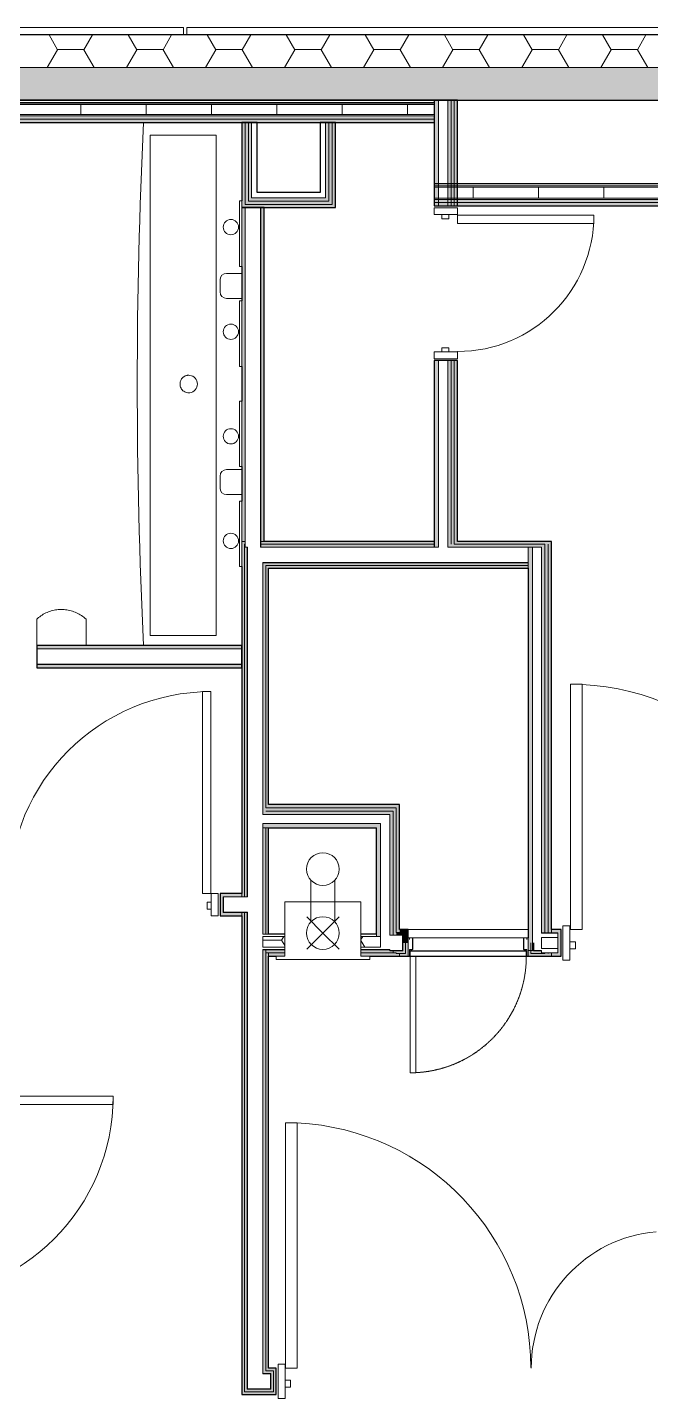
# Model space of a CAD drawing. Header units: millimetres. Extents: x 155920 to 295199, y -4084 to 97293.
# Drawn here: x 208827 to 211687, y 28389 to 34681 of the extents above; entities that cross this region are included whole.
import ezdxf

# ---------------------------------------------------------------- set-up
doc = ezdxf.new("R2010")
doc.units = ezdxf.units.MM
doc.header["$MEASUREMENT"] = 0
doc.linetypes.add('Elevation Swings', pattern=[3, 2, -1])
for name, color, linetype, lineweight in [('A-DETL-GENF', 7, 'CONTINUOUS', 9), ('A-DOOR', 4, 'CONTINUOUS', 9), ('A-DOOR-FRAM', 4, 'CONTINUOUS', 18), ('A-GLAZ-CURT', 7, 'CONTINUOUS', 9), ('A-WALL', 7, 'CONTINUOUS', 9), ('A-WALL-PATT', 7, 'CONTINUOUS', 25), ('E-ELEC-FIXT', 91, 'CONTINUOUS', 9), ('I-FURN', 8, 'CONTINUOUS', 9), ('I-WALL', 7, 'CONTINUOUS', 9), ('P-SANR-FIXT', 7, 'CONTINUOUS', 9)]:
    doc.layers.add(name, color=color, linetype=linetype, lineweight=lineweight)

msp = doc.modelspace()

# ---------------------------------------------------------------- hatches: boundary and pattern name
at = {"layer": 'A-WALL-PATT', "lineweight": 9}
h = msp.add_hatch(color=256, dxfattribs=at)
h.paths.add_polyline_path([(230738.8, 34347.3), (230990.8, 34347.3), (230990.8, 34497.3), (229692.8, 34497.3), (229692.8, 34347.3), (230298.1, 34347.3)], flags=0)
h.paths.add_polyline_path([(220908.8, 34347.3), (220908.8, 34497.3), (202317.8, 34497.3), (202317.8, 34347.3), (220879.3, 34347.3)], flags=0)
h.paths.add_polyline_path([(199908.8, 34347.3), (199908.8, 34497.3), (197442.8, 34497.3), (197442.8, 34347.3), (199799.2, 34347.3)], flags=0)
h.paths.add_polyline_path([(194658.8, 34347.3), (194658.8, 34497.3), (192497.8, 34497.3), (192512, 34491.5), (192517.8, 34477.3), (192517.8, 34367.3), (192512, 34353.2), (192497.8, 34347.3), (194417.1, 34347.3)], flags=0)
h.paths.add_polyline_path([(192423.7, 34347.3), (192435, 34348.5), (192423.7, 34353.2), (192417.8, 34367.3), (192417.8, 34347.3)], flags=0)
h.paths.add_polyline_path([(190803, 34347.3), (190808.8, 34347.3), (190808.8, 34367.3), (190803, 34353.2), (190788.8, 34347.3), (190798.8, 34347.3)], flags=0)
h.paths.add_polyline_path([(190718.8, 34347.3), (190728.8, 34347.3), (190714.7, 34353.2), (190708.8, 34367.3), (190708.8, 34477.3), (190714.7, 34491.5), (190728.8, 34497.3), (187318, 34497.3), (187318, 34347.3), (190714.7, 34347.3)], flags=0)
h.paths.add_polyline_path([(183652.8, 34347.3), (185283.8, 34347.3), (185283.8, 34497.3), (159942.8, 34497.3), (159942.8, 34347.3), (183432.8, 34347.3)], flags=0)
h.paths.add_polyline_path([(157908.7, 34347.3), (157908.7, 34497.3), (156603.8, 34497.3), (156603.8, 34347.3), (157340, 34347.3)], flags=0)
h.paths.add_polyline_path([(192442.8, 34357.3), (192497.8, 34357.3), (192504.9, 34360.3), (192507.8, 34367.3), (192507.8, 34477.3), (192504.9, 34484.4), (192497.8, 34487.3), (192442.8, 34487.3), (192442.8, 34437.3), (192427.8, 34437.3), (192427.8, 34367.3), (192430.8, 34360.3), (192437.8, 34357.3)], flags=0)
h.paths.add_polyline_path([(190728.8, 34357.3), (190788.8, 34357.3), (190795.9, 34360.3), (190798.8, 34367.3), (190798.8, 34437.3), (190783.8, 34437.3), (190783.8, 34487.3), (190728.8, 34487.3), (190721.8, 34484.4), (190718.8, 34477.3), (190718.8, 34367.3), (190721.8, 34360.3)], flags=0)
at = {"layer": 'A-WALL-PATT', "lineweight": 5}
h = msp.add_hatch(color=256, dxfattribs=at)
h.paths.add_polyline_path([(210694.8, 32295.9), (210713.8, 32295.9), (210713.8, 33152.2), (210694.8, 33152.2), (210694.8, 32321.9)], flags=0)
h.paths.add_polyline_path([(210713.8, 33862.2), (210713.8, 34347.3), (210694.8, 34347.3), (210694.8, 33862.2)], flags=0)
h = msp.add_hatch(color=256, dxfattribs=at)
h.paths.add_polyline_path([(210755.8, 32309.4), (210770.8, 32309.4), (210770.8, 33152.2), (210755.8, 33152.2), (210755.8, 32321.9)], flags=0)
h.paths.add_polyline_path([(210755.8, 33862.2), (210770.8, 33862.2), (210770.8, 34347.3), (210755.8, 34347.3), (210755.8, 33886.7)], flags=0)
h = msp.add_hatch(color=256, dxfattribs=at)
h.paths.add_polyline_path([(210770.8, 32309.4), (210785.8, 32309.4), (210785.8, 33152.2), (210770.8, 33152.2), (210770.8, 32321.9)], flags=0)
h.paths.add_polyline_path([(210770.8, 33862.2), (210785.8, 33862.2), (210785.8, 34347.3), (210770.8, 34347.3), (210770.8, 33886.7)], flags=0)
h = msp.add_hatch(color=256, dxfattribs=at)
h.paths.add_polyline_path([(210785.8, 32321.9), (210800.8, 32321.9), (210800.8, 33152.2), (210785.8, 33152.2), (210785.8, 32344.4)], flags=0)
h.paths.add_polyline_path([(210800.8, 33862.2), (210800.8, 34347.3), (210785.8, 34347.3), (210785.8, 33862.2)], flags=0)
h = msp.add_hatch(color=256, dxfattribs=at)
h.paths.add_polyline_path([(210693.8, 34260.3), (210693.8, 34275.3), (206154.8, 34275.3), (206154.8, 34260.3), (210563.5, 34260.3)], flags=0)
h.paths.add_polyline_path([(206129.8, 34260.3), (206129.8, 34275.3), (206052.8, 34275.3), (206052.8, 34260.3), (206078.4, 34260.3)], flags=0)
h = msp.add_hatch(color=256, dxfattribs=at)
h.paths.add_polyline_path([(210693.8, 34245.3), (210693.8, 34260.3), (206154.8, 34260.3), (206154.8, 34245.3), (210563.5, 34245.3)], flags=0)
h.paths.add_polyline_path([(206052.8, 34245.3), (206129.8, 34245.3), (206129.8, 34260.3), (206052.8, 34260.3)], flags=0)
for points in [[(209810.7, 33869.3), (209825.7, 33869.3), (209825.7, 34245.3), (209810.7, 34245.3), (209810.7, 33885)], [(209840.7, 33884.3), (209840.7, 34245.3), (209825.7, 34245.3), (209825.7, 33884.3)], [(209855.7, 33899.3), (209855.7, 34245.3), (209840.7, 34245.3), (209840.7, 33899.3)], [(210210.1, 33884.3), (210210.1, 34245.3), (210195.1, 34245.3), (210195.1, 33884.3)], [(210225.1, 33869.3), (210225.1, 34245.3), (210210.1, 34245.3), (210210.1, 33869.3)], [(210240.1, 33854.3), (210240.1, 34245.3), (210225.1, 34245.3), (210225.1, 33854.3)], [(209965.5, 33854.3), (210225.1, 33854.3), (210225.1, 33869.3), (209810.7, 33869.3), (209810.7, 33854.3)], [(209825.7, 32321.9), (209825.7, 33854.3), (209810.7, 33854.3), (209810.7, 32321.9), (209816, 32321.9)], [(209825.7, 33869.3), (210210.1, 33869.3), (210210.1, 33884.3), (209825.7, 33884.3)], [(209840.7, 33884.3), (210195.1, 33884.3), (210195.1, 33899.3), (209840.7, 33899.3), (209840.7, 33886.7)], [(218467.2, 33877.2), (218467.2, 33892.2), (210693.8, 33892.2), (210693.8, 33877.2), (218337.8, 33877.2)], [(218467.2, 33862.2), (218467.2, 33877.2), (210693.8, 33877.2), (210693.8, 33862.2), (218337.8, 33862.2)], [(211124.6, 30445.1), (211144.6, 30445.1), (211144.6, 32295.9), (211125.6, 32295.9), (211124.6, 30480.1)], [(211201.6, 30526.1), (211201.6, 32296.9), (211186.6, 32295.9), (211186.6, 30526.1)], [(211124.6, 32212.4), (211124.6, 32224.9), (209907.7, 32224.9), (209907.7, 32212.4), (210862.5, 32212.4)], [(209920.2, 32199.9), (211124.6, 32199.9), (211124.6, 32212.4), (209920.2, 32212.4)], [(209068.5, 31743.3), (209810.7, 31743.3), (209810.7, 31758.3), (208869.5, 31758.3), (208869.5, 31743.3), (208919, 31743.3)], [(210504.7, 31085), (210504.7, 31100), (209920.2, 31100), (209920.2, 31085), (210489.7, 31085)], [(210447.7, 31070), (210489.7, 31070), (210489.7, 31085), (209920.2, 31085), (209920.2, 31070), (210427.7, 31070)], [(210504.7, 30516.1), (210504.7, 31085), (210489.7, 31085), (210489.7, 30516.1)], [(210428.7, 31009), (210427.7, 31028), (209906.7, 31028), (209906.7, 31009), (210427.7, 31009)], [(210447.7, 30510.1), (210447.7, 31028), (210428.7, 31028), (210428.7, 30510.1)], [(210562.1, 30480.1), (210562.1, 30528.6), (210519.7, 30528.6), (210519.7, 30516.1), (210549.6, 30516.1), (210549.6, 30480.1)]]:
    msp.add_hatch(color=256, dxfattribs=at).paths.add_polyline_path(points, flags=0)
at = {"layer": 'A-WALL-PATT', "lineweight": 9}
for points in [[(209897.7, 32321.9), (209912.7, 32321.9), (209912.7, 33854.3), (209897.7, 33854.3), (209897.7, 32344.4)], [(209068.5, 31830.3), (209810.7, 31830.3), (209810.7, 31845.3), (208869.5, 31845.3), (208869.5, 31830.3), (208919, 31830.3)], [(210519.7, 31100), (210519.7, 31115), (209932.7, 31115), (209932.7, 31100), (210504.7, 31100)], [(210534.7, 30528.6), (210534.7, 31115), (210519.7, 31115), (210519.7, 30528.6)], [(210563.5, 30480.1), (210574.6, 30480.1), (210574.6, 30541.1), (210534.7, 30541.1), (210534.7, 30528.6), (210562.1, 30528.6), (210562.1, 30480.1)]]:
    msp.add_hatch(color=256, dxfattribs=at).paths.add_polyline_path(points, flags=0)
h = msp.add_hatch(color=256, dxfattribs=at)
h.paths.add_polyline_path([(211231.6, 32309.4), (211231.6, 32321.9), (210785.8, 32321.9), (210785.8, 32309.4), (211216.6, 32309.4)], flags=0)
h.paths.add_polyline_path([(209897.7, 32309.4), (210693.8, 32309.4), (210693.8, 32321.9), (209897.7, 32321.9)], flags=0)
h.paths.add_polyline_path([(209816, 32309.4), (209825.7, 32309.4), (209825.7, 32321.9), (209810.7, 32321.9), (209810.7, 32309.4)], flags=0)
h = msp.add_hatch(color=256, dxfattribs=at)
h.paths.add_polyline_path([(209823.2, 28407.3), (209823.2, 30620.3), (209810.7, 30620.3), (209810.7, 28407.3), (209816, 28407.3)], flags=0)
h.paths.add_polyline_path([(209810.7, 30692.3), (209823.2, 30692.3), (209823.2, 32309.4), (209810.7, 32309.4), (209810.7, 30707.3)], flags=0)
at = {"layer": 'A-WALL-PATT', "lineweight": 5}
h = msp.add_hatch(color=256, dxfattribs=at)
h.paths.add_polyline_path([(211186.6, 32296.9), (211201.6, 32296.9), (211201.6, 32309.4), (210755.8, 32309.4), (210755.8, 32296.9), (211161.5, 32296.9)], flags=0)
h.paths.add_polyline_path([(210693.8, 32296.9), (210693.8, 32309.4), (209897.7, 32309.4), (209897.7, 32296.9), (210563.5, 32296.9)], flags=0)
h.paths.add_polyline_path([(209823.2, 32296.9), (209825.7, 32296.9), (209825.7, 32309.4), (209823.2, 32309.4)], flags=0)
h = msp.add_hatch(color=256, dxfattribs=at)
h.paths.add_polyline_path([(209823.2, 28419.8), (209835.7, 28419.8), (209835.7, 30620.3), (209823.2, 30620.3), (209823.2, 28598.8)], flags=0)
h.paths.add_polyline_path([(209823.2, 30692.3), (209835.7, 30692.3), (209835.7, 32295.9), (209823.2, 32295.9), (209823.2, 30802.1)], flags=0)
h = msp.add_hatch(color=256, dxfattribs=at)
h.paths.add_polyline_path([(211216.6, 30431.6), (211216.6, 30434.1), (211201.6, 30434.1), (211201.6, 30431.6)], flags=0)
h.paths.add_polyline_path([(211216.6, 30526.1), (211216.6, 32309.4), (211201.6, 32309.4), (211201.6, 30526.1)], flags=0)
at = {"layer": 'A-WALL-PATT', "lineweight": 9}
h = msp.add_hatch(color=256, dxfattribs=at)
h.paths.add_polyline_path([(211231.6, 30431.6), (211231.6, 30434.1), (211216.6, 30434.1), (211216.6, 30431.6)], flags=0)
h.paths.add_polyline_path([(211216.6, 30526.1), (211231.6, 30526.1), (211231.6, 32309.4), (211216.6, 32309.4), (211216.6, 30541.1)], flags=0)
at = {"layer": 'A-WALL-PATT', "lineweight": 5}
h = msp.add_hatch(color=256, dxfattribs=at)
h.paths.add_polyline_path([(209907.7, 28504.3), (209920.2, 28504.3), (209920.2, 30449.1), (209907.7, 30449.1), (209907.7, 28598.8)], flags=0)
h.paths.add_polyline_path([(209920.2, 30520.1), (209920.2, 31008), (209907.7, 31008), (209907.7, 30520.1)], flags=0)
h.paths.add_polyline_path([(209920.2, 31070), (209920.2, 32212.4), (209907.7, 32212.4), (209907.7, 31070)], flags=0)
h = msp.add_hatch(color=256, dxfattribs=at)
h.paths.add_polyline_path([(209920.2, 28516.8), (209932.7, 28516.8), (209932.7, 30434.1), (209920.2, 30434.1), (209920.2, 28598.8)], flags=0)
h.paths.add_polyline_path([(209932.7, 30520.1), (209932.7, 31008), (209920.2, 31008), (209920.2, 30520.1)], flags=0)
h.paths.add_polyline_path([(209932.7, 31100), (209932.7, 32199.9), (209920.2, 32199.9), (209920.2, 31100)], flags=0)
h = msp.add_hatch(color=256, dxfattribs=at)
h.paths.add_polyline_path([(210504.7, 30434.1), (210519.7, 30434.1), (210519.7, 30444.1), (210504.7, 30444.1)], flags=0)
h.paths.add_polyline_path([(210504.7, 30516.1), (210519.7, 30516.1), (210519.7, 31100), (210504.7, 31100), (210504.7, 30520.1)], flags=0)
h = msp.add_hatch(color=256, dxfattribs=at)
h.paths.add_polyline_path([(208685.7, 30656.3), (208700.7, 30656.3), (208700.7, 30707.3), (208192.5, 30707.3), (208192.5, 30692.3), (208685.7, 30692.3)], flags=0)
h.paths.add_polyline_path([(209725.7, 30656.3), (209725.7, 30692.3), (209810.7, 30692.3), (209810.7, 30707.3), (209710.7, 30707.3), (209710.7, 30656.3)], flags=0)
at = {"layer": 'A-WALL-PATT', "lineweight": 9}
h = msp.add_hatch(color=256, dxfattribs=at)
h.paths.add_polyline_path([(208321, 30605.3), (208700.7, 30605.3), (208700.7, 30656.3), (208685.7, 30656.3), (208685.7, 30620.3), (208279.5, 30620.3), (208279.5, 30605.3), (208294.5, 30605.3)], flags=0)
h.paths.add_polyline_path([(209710.7, 30605.3), (209810.7, 30605.3), (209810.7, 30620.3), (209725.7, 30620.3), (209725.7, 30656.3), (209710.7, 30656.3)], flags=0)
h = msp.add_hatch(color=256, dxfattribs=at)
h.paths.add_polyline_path([(213131.6, 30480.1), (213131.6, 30526.1), (213984.7, 30526.1), (213984.7, 30541.1), (213116.6, 30541.1), (213116.6, 30480.1)], flags=0)
h.paths.add_polyline_path([(211276.6, 30480.1), (211276.6, 30541.1), (211231.6, 30541.1), (211231.6, 30526.1), (211261.6, 30526.1), (211261.6, 30480.1)], flags=0)
at = {"layer": 'A-WALL-PATT', "lineweight": 5}
h = msp.add_hatch(color=256, dxfattribs=at)
h.paths.add_polyline_path([(210562.1, 30431.6), (210562.1, 30480.1), (210549.6, 30480.1), (210549.6, 30444.1), (210519.7, 30444.1), (210519.7, 30431.6), (210534.7, 30431.6)], flags=0)
h.paths.add_polyline_path([(211161.5, 30431.6), (211201.6, 30431.6), (211201.6, 30434.1), (211186.6, 30435.1), (211186.6, 30444.1), (211149.6, 30444.1), (211149.6, 30480.1), (211137.1, 30480.1), (211137.1, 30431.6)], flags=0)
h = msp.add_hatch(color=256, dxfattribs=at)
h.paths.add_polyline_path([(211216.6, 30419.1), (211231.6, 30419.1), (211231.6, 30431.6), (211137.1, 30431.6), (211137.1, 30480.1), (211124.6, 30480.1), (211124.6, 30419.1), (211201.6, 30419.1)], flags=0)
h.paths.add_polyline_path([(210574.6, 30419.1), (210574.6, 30480.1), (210562.1, 30480.1), (210562.1, 30431.6), (210534.7, 30431.6), (210534.7, 30419.1), (210563.5, 30419.1)], flags=0)
h = msp.add_hatch(color=256, dxfattribs=at)
h.paths.add_polyline_path([(213984.7, 30419.1), (213984.7, 30434.1), (213131.6, 30435.1), (213131.6, 30480.1), (213116.6, 30480.1), (213116.6, 30419.1), (213553.6, 30419.1)], flags=0)
h.paths.add_polyline_path([(211231.6, 30419.1), (211276.6, 30419.1), (211276.6, 30480.1), (211261.6, 30480.1), (211261.6, 30434.1), (211231.6, 30434.1), (211231.6, 30431.6)], flags=0)
h = msp.add_hatch(color=256, dxfattribs=at)
h.paths.add_polyline_path([(209932.7, 30434.1), (210007.7, 30434.1), (210007.7, 30449.1), (209920.2, 30449.1), (209920.2, 30434.1)], flags=0)
h.paths.add_polyline_path([(210414, 30434.1), (210504.7, 30434.1), (210504.7, 30444.1), (210489.7, 30445.1), (210489.7, 30449.1), (210357.7, 30449.1), (210357.7, 30434.1)], flags=0)
at = {"layer": 'A-WALL-PATT', "lineweight": 9}
h = msp.add_hatch(color=256, dxfattribs=at)
h.paths.add_polyline_path([(209932.7, 30419.1), (210007.7, 30419.1), (210007.7, 30434.1), (209932.7, 30434.1)], flags=0)
h.paths.add_polyline_path([(210357.7, 30419.1), (210534.7, 30419.1), (210534.7, 30431.6), (210519.7, 30431.6), (210519.7, 30434.1), (210357.7, 30434.1), (210357.7, 30430.6)], flags=0)
at = {"layer": 'A-WALL-PATT', "lineweight": 5}
h = msp.add_hatch(color=256, dxfattribs=at)
h.paths.add_polyline_path([(211821.5, 28468.3), (211834, 28468.3), (211834, 28504.3), (211897.4, 28504.3), (211897.4, 28516.8), (211821.5, 28516.8)], flags=0)
h.paths.add_polyline_path([(209956.5, 28468.3), (209956.5, 28516.8), (209920.2, 28516.8), (209920.2, 28504.3), (209944, 28504.3), (209944, 28468.3)], flags=0)
h.paths.add_polyline_path([(214022.2, 28504.3), (214022.2, 28516.8), (212304.1, 28516.8), (212304.1, 28504.3), (212955.6, 28504.3)], flags=0)
h.paths.add_polyline_path([(212058.6, 28504.3), (212234.1, 28504.3), (212234.1, 28516.8), (211967.4, 28516.8), (211967.4, 28504.3)], flags=0)
at = {"layer": 'A-WALL-PATT', "lineweight": 9}
h = msp.add_hatch(color=256, dxfattribs=at)
h.paths.add_polyline_path([(211809, 28468.3), (211821.5, 28468.3), (211821.5, 28516.8), (211897.4, 28516.8), (211897.4, 28529.3), (211809, 28529.3)], flags=0)
h.paths.add_polyline_path([(209965.5, 28468.3), (209969, 28468.3), (209969, 28529.3), (209932.7, 28529.3), (209932.7, 28516.8), (209956.5, 28516.8), (209956.5, 28468.3)], flags=0)
h.paths.add_polyline_path([(214022.2, 28516.8), (214022.2, 28529.3), (212304.1, 28529.3), (212304.1, 28516.8), (212955.6, 28516.8)], flags=0)
h.paths.add_polyline_path([(212058.6, 28516.8), (212234.1, 28516.8), (212234.1, 28529.3), (211967.4, 28529.3), (211967.4, 28516.8)], flags=0)
at = {"layer": 'A-WALL-PATT', "lineweight": 5}
h = msp.add_hatch(color=256, dxfattribs=at)
h.paths.add_polyline_path([(214022.2, 28407.3), (214022.2, 28419.8), (211821.5, 28419.8), (211821.5, 28468.3), (211809, 28468.3), (211809, 28407.3), (212955.6, 28407.3)], flags=0)
h.paths.add_polyline_path([(209965.5, 28407.3), (209969, 28407.3), (209969, 28468.3), (209956.5, 28468.3), (209956.5, 28419.8), (209823.2, 28419.8), (209823.2, 28407.3), (209932.7, 28407.3)], flags=0)
h = msp.add_hatch(color=256, dxfattribs=at)
h.paths.add_polyline_path([(214022.2, 28419.8), (214022.2, 28432.3), (211834, 28432.3), (211834, 28468.3), (211821.5, 28468.3), (211821.5, 28419.8), (212955.6, 28419.8)], flags=0)
h.paths.add_polyline_path([(209956.5, 28419.8), (209956.5, 28468.3), (209944, 28468.3), (209944, 28432.3), (209835.7, 28432.3), (209835.7, 28419.8), (209932.7, 28419.8)], flags=0)

# ---------------------------------------------------------------- linework, layer by layer
at = {"layer": 'A-DETL-GENF'}
for p, q in [((210127.7, 30576.7), (210127.7, 30768.1)), ((210237.7, 30576.7), (210237.7, 30768.1)), ((210182.7, 30669.1), (210007.7, 30669.1)), ((210007.7, 30669.1), (210007.7, 30419.1)), ((210357.7, 30669.1), (210182.7, 30669.1)), ((210357.7, 30419.1), (210357.7, 30669.1)), ((210182.7, 30525.7), (210108.4, 30599.9)), ((210182.7, 30525.7), (210256.9, 30599.9)), ((210182.7, 30525.7), (210108.4, 30451.4)), ((210182.7, 30525.7), (210256.9, 30451.4)), ((210579.6, 30501.6), (210579.6, 30496.1)), ((210579.6, 30496.1), (210580.8, 30496.1)), ((210580.8, 30501.6), (210580.8, 30496.1)), ((210582.1, 30504.1), (210593.1, 30504.1)), ((210582.1, 30502.9), (210593.1, 30502.9)), ((210594.4, 30501.6), (210594.4, 30451.6)), ((210595.6, 30501.6), (210595.6, 30451.6)), ((211103.6, 30501.6), (211103.6, 30451.6)), ((211104.8, 30501.6), (211104.8, 30451.6)), ((211117.1, 30504.1), (211106.1, 30504.1)), ((211117.1, 30502.9), (211106.1, 30502.9)), ((211118.4, 30501.6), (211118.4, 30496.1)), ((211119.6, 30496.1), (211118.4, 30496.1)), ((211119.6, 30501.6), (211119.6, 30496.1)), ((210007.7, 30419.1), (209967.7, 30419.1)), ((209967.7, 30419.1), (209967.7, 30404.1)), ((209967.7, 30404.1), (210182.7, 30404.1)), ((210182.7, 30404.1), (210397.7, 30404.1)), ((210397.7, 30419.1), (210357.7, 30419.1)), ((210397.7, 30404.1), (210397.7, 30419.1)), ((210578.3, 30419.1), (210555.7, 30419.1)), ((210555.7, 30419.1), (210555.7, 30417.9)), ((210555.7, 30417.9), (210578.3, 30417.9)), ((210579.6, 30447.8), (210579.6, 30420.6)), ((210579.6, 30440.5), (210579.6, 30420.4)), ((210580.8, 30447.8), (210580.8, 30420.4)), ((210580.8, 30420.4), (210580.8, 30447.8)), ((210582.1, 30450.3), (210593.1, 30450.3)), ((210582.1, 30449.1), (210593.1, 30449.1)), ((211117.1, 30450.3), (211106.1, 30450.3)), ((211117.1, 30449.1), (211106.1, 30449.1)), ((211118.4, 30447.8), (211118.4, 30420.4)), ((211118.4, 30420.4), (211118.4, 30447.8)), ((211119.6, 30447.8), (211119.6, 30420.6)), ((211119.6, 30440.5), (211119.6, 30420.4)), ((211120.9, 30419.1), (211143.5, 30419.1)), ((211143.5, 30417.9), (211120.9, 30417.9)), ((211143.5, 30419.1), (211143.5, 30417.9))]:
    msp.add_line(p, q, dxfattribs=at)
for centre in [(210182.7, 30819.1), (210182.7, 30525.7)]:
    msp.add_circle(centre, 75, dxfattribs=at)
for centre, radius, start, end in [((210582.1, 30501.6), 2.5, 90, 180), ((210582.1, 30501.6), 1.3, 90, 180), ((210593.1, 30501.6), 2.5, 0, 90), ((210593.1, 30501.6), 1.3, 0, 90), ((211106.1, 30501.6), 2.5, 90, 180), ((211106.1, 30501.6), 1.3, 90, 180), ((211117.1, 30501.6), 2.5, 0, 90), ((211117.1, 30501.6), 1.3, 0, 90), ((210578.3, 30420.4), 1.3, 270, 0), ((210578.3, 30420.4), 2.5, 270, 0), ((210582.1, 30447.8), 2.5, 90, 180), ((210582.1, 30447.8), 1.3, 90, 180), ((210593.1, 30451.6), 2.5, 270, 0), ((210593.1, 30451.6), 1.3, 270, 0), ((211106.1, 30451.6), 2.5, 180, 270), ((211106.1, 30451.6), 1.3, 180, 270), ((211117.1, 30447.8), 2.5, 0, 90), ((211117.1, 30447.8), 1.3, 0, 90), ((211120.9, 30420.4), 2.5, 180, 270), ((211120.9, 30420.4), 1.3, 180, 270)]:
    msp.add_arc(centre, radius, start, end, dxfattribs=at)
at = {"layer": 'A-DOOR'}
for p, q in [((211426.8, 33820.2), (210800.8, 33820.2)), ((210800.8, 33820.2), (210800.8, 33782.2)), ((211426.8, 33782.2), (211426.8, 33820.2)), ((210800.8, 33782.2), (211426.8, 33782.2)), ((211318.6, 31667.1), (211372.6, 31667.1)), ((211318.6, 30541.1), (211318.6, 31667.1)), ((211372.6, 31667.1), (211372.6, 30541.1)), ((209630.7, 30707.3), (209630.7, 31633.3)), ((209630.7, 31633.3), (209668.7, 31633.3)), ((209668.7, 31633.3), (209668.7, 30707.3)), ((209668.7, 30707.3), (209630.7, 30707.3)), ((211318.6, 30541.1), (211372.6, 30541.1)), ((210574.6, 30419.1), (210574.6, 30504.1)), ((210574.6, 30504.1), (211124.6, 30504.1)), ((211124.6, 30504.1), (211124.6, 30419.1)), ((210555.7, 30417.9), (210555.7, 30419.1)), ((210555.7, 30419.1), (210574.6, 30419.1)), ((211143.5, 30417.9), (210555.7, 30417.9)), ((210582.8, 30440.5), (210582.8, 30420.1)), ((210583.7, 30440.5), (210583.7, 30420.1)), ((210584.3, 30443.9), (211114.9, 30443.9)), ((210584.3, 30442.7), (210584.3, 30443.9)), ((211114.9, 30442.7), (210584.3, 30442.7)), ((210585, 30442.7), (210602.8, 30442.7)), ((210585, 30441.8), (210602.8, 30441.8)), ((211114.2, 30418.8), (210585, 30418.8)), ((210585, 30417.9), (211114.2, 30417.9)), ((210602.8, 30441.8), (210602.8, 30442.7)), ((211096.4, 30441.8), (211096.4, 30442.7)), ((211114.2, 30442.7), (211096.4, 30442.7)), ((211114.2, 30441.8), (211096.4, 30441.8)), ((211114.9, 30443.9), (211114.9, 30442.7)), ((211115.5, 30440.5), (211115.5, 30420.1)), ((211116.4, 30440.5), (211116.4, 30420.1)), ((211124.6, 30419.1), (211143.5, 30419.1)), ((211143.5, 30419.1), (211143.5, 30417.9)), ((209220.5, 29777.3), (208294.5, 29777.3)), ((209220.5, 29739.3), (209220.5, 29777.3)), ((208294.5, 29739.3), (209220.5, 29739.3)), ((210011, 29655.3), (210065, 29655.3)), ((210011, 28529.3), (210011, 29655.3)), ((210065, 29655.3), (210065, 28529.3)), ((210011, 28529.3), (210065, 28529.3))]:
    msp.add_line(p, q, dxfattribs=at)
at = {"layer": 'A-DOOR', "linetype": 'Elevation Swings'}
for p, q in [((210582.8, 29884.3), (210582.8, 30417.9)), ((210582.8, 30417.9), (210608.8, 30417.9)), ((210608.8, 30417.9), (210608.8, 29884.3)), ((210608.8, 29884.3), (210582.8, 29884.3))]:
    msp.add_line(p, q, dxfattribs=at)
at = {"layer": 'A-DOOR'}
for centre, radius, start, end in [((210800.8, 33820.2), 626, 270, 0), ((211318.6, 30541.1), 1126, 0.10177, 87.25119), ((209668.7, 30707.3), 926, 90, 180), ((210585, 30440.5), 2.2, 90, 180), ((210585, 30420.1), 2.2, 180, 270), ((210585, 30440.5), 1.3, 90, 180), ((210585, 30420.1), 1.3, 180, 270), ((211114.2, 30440.5), 2.2, 0, 90), ((211114.2, 30440.5), 1.3, 0, 90), ((211114.2, 30420.1), 2.2, 270, 0), ((211114.2, 30420.1), 1.3, 270, 0), ((208294.5, 29777.3), 926, 270, 0), ((210011, 28529.3), 1126, 0.10177, 87.25119), ((211767, 28529.3), 628, 94.9328, 180)]:
    msp.add_arc(centre, radius, start, end, dxfattribs=at)
at = {"layer": 'A-DOOR', "linetype": 'Elevation Swings'}
msp.add_arc((210582.8, 30417.9), 533.6, 270, 0, dxfattribs=at)
at = {"layer": 'A-DOOR-FRAM', "lineweight": 20}
for p, q in [((210693.8, 33854.2), (210800.8, 33854.2)), ((210693.8, 33822.2), (210693.8, 33854.2)), ((210800.8, 33854.2), (210800.8, 33822.2)), ((210800.8, 33822.2), (210693.8, 33822.2)), ((210728.8, 33822.2), (210760.8, 33822.2)), ((210728.8, 33803.2), (210728.8, 33822.2)), ((210760.8, 33803.2), (210728.8, 33803.2)), ((210760.8, 33822.2), (210760.8, 33803.2)), ((210693.8, 33160.2), (210693.8, 33192.2)), ((210693.8, 33192.2), (210800.8, 33192.2)), ((210800.8, 33160.2), (210693.8, 33160.2)), ((210728.8, 33211.2), (210760.8, 33211.2)), ((210728.8, 33192.2), (210728.8, 33211.2)), ((210760.8, 33192.2), (210728.8, 33192.2)), ((210760.8, 33211.2), (210760.8, 33192.2)), ((210800.8, 33192.2), (210800.8, 33160.2)), ((209670.7, 30707.3), (209670.7, 30605.3)), ((209702.7, 30707.3), (209670.7, 30707.3)), ((209702.7, 30605.3), (209702.7, 30707.3)), ((209670.7, 30667.3), (209651.7, 30667.3)), ((209651.7, 30667.3), (209651.7, 30635.3)), ((209670.7, 30635.3), (209670.7, 30667.3)), ((209651.7, 30635.3), (209670.7, 30635.3)), ((209670.7, 30605.3), (209702.7, 30605.3)), ((211316.6, 30559.1), (211284.6, 30559.1)), ((211284.6, 30559.1), (211284.6, 30401.1)), ((211316.6, 30401.1), (211316.6, 30559.1)), ((211341.6, 30485.1), (211316.6, 30485.1)), ((211316.6, 30485.1), (211316.6, 30453.1)), ((211341.6, 30453.1), (211341.6, 30485.1)), ((211284.6, 30401.1), (211316.6, 30401.1)), ((211316.6, 30453.1), (211341.6, 30453.1)), ((210009, 28547.3), (209977, 28547.3)), ((209977, 28547.3), (209977, 28389.3)), ((210009, 28389.3), (210009, 28547.3)), ((210034, 28473.3), (210009, 28473.3)), ((210009, 28473.3), (210009, 28441.3)), ((210009, 28441.3), (210034, 28441.3)), ((210034, 28441.3), (210034, 28473.3)), ((209977, 28389.3), (210009, 28389.3))]:
    msp.add_line(p, q, dxfattribs=at)
at = {"layer": 'A-GLAZ-CURT', "lineweight": 20}
for p, q in [((209542.8, 34681.3), (206558.8, 34681.3)), ((209542.8, 34647.3), (209542.8, 34681.3)), ((212542.8, 34681.3), (209558.8, 34681.3)), ((209558.8, 34681.3), (209558.8, 34647.3)), ((206558.8, 34647.3), (209542.8, 34647.3)), ((209558.8, 34647.3), (212542.8, 34647.3))]:
    msp.add_line(p, q, dxfattribs=at)
at = {"layer": 'A-WALL', "lineweight": 30}
for p, q in [((220908.8, 34647.3), (202317.8, 34647.3)), ((204125.4, 34347.3), (218467.2, 34347.3)), ((211276.6, 30541.1), (211231.6, 30541.1)), ((211276.6, 30419.1), (211276.6, 30541.1)), ((211231.6, 30419.1), (211276.6, 30419.1))]:
    msp.add_line(p, q, dxfattribs=at)
at = {"layer": 'A-WALL'}
for p, q in [((202317.8, 34497.3), (220908.8, 34497.3)), ((206052.8, 34337.3), (210693.8, 34337.3)), ((206052.8, 34331.3), (210693.8, 34331.3)), ((210693.8, 34337.3), (210693.8, 34347.3)), ((210693.8, 34281.3), (210693.8, 34331.3)), ((210694.8, 34347.3), (210694.8, 33862.2)), ((210713.8, 34347.3), (210713.8, 33862.2)), ((210755.8, 34347.3), (210755.8, 33862.2)), ((210770.8, 34347.3), (210770.8, 33862.2)), ((210785.8, 34347.3), (210785.8, 33862.2)), ((206052.8, 34281.3), (210693.8, 34281.3)), ((206154.8, 34275.3), (210693.8, 34275.3)), ((206154.8, 34260.3), (210693.8, 34260.3)), ((209825.7, 34245.3), (209825.7, 33924.3)), ((209840.7, 34245.3), (209840.7, 33924.3)), ((209855.7, 34245.3), (209855.7, 33924.3)), ((210195.1, 33899.3), (210195.1, 34245.3)), ((210210.1, 33884.3), (210210.1, 34245.3)), ((210225.1, 33869.3), (210225.1, 34245.3)), ((210693.8, 34260.3), (210693.8, 34275.3)), ((210693.8, 34245.3), (210693.8, 34260.3)), ((209825.7, 33884.3), (209825.7, 33924.3)), ((209840.7, 33899.3), (209840.7, 33924.3)), ((209855.7, 33899.3), (209855.7, 33924.3)), ((210693.8, 33954.2), (218467.2, 33954.2)), ((210693.8, 33948.2), (218467.2, 33948.2)), ((209825.7, 33869.3), (209825.7, 33884.3)), ((209825.7, 33869.3), (210170.1, 33869.3)), ((209825.7, 33854.3), (209825.7, 32321.9)), ((209826.7, 33854.3), (209826.7, 32321.9)), ((209840.7, 33884.3), (209840.7, 33899.3)), ((209840.7, 33884.3), (210170.1, 33884.3)), ((209855.7, 33899.3), (210170.1, 33899.3)), ((209896.7, 33854.3), (209896.7, 32321.9)), ((209897.7, 33854.3), (209897.7, 32321.9)), ((210195.1, 33899.3), (210170.1, 33899.3)), ((210195.1, 33884.3), (210170.1, 33884.3)), ((210210.1, 33869.3), (210170.1, 33869.3)), ((210210.1, 33884.3), (210195.1, 33884.3)), ((210225.1, 33869.3), (210210.1, 33869.3)), ((210693.8, 33898.2), (218467.2, 33898.2)), ((210693.8, 33892.2), (218467.2, 33892.2)), ((210693.8, 33877.2), (218467.2, 33877.2)), ((210694.8, 33152.2), (210694.8, 32321.9)), ((210713.8, 33152.2), (210713.8, 32321.9)), ((210755.8, 33152.2), (210755.8, 32321.9)), ((210770.8, 33152.2), (210770.8, 32321.9)), ((210785.8, 33152.2), (210785.8, 32321.9)), ((209810.7, 32321.9), (209825.7, 32321.9)), ((209823.2, 32296.9), (209823.2, 32309.4)), ((209823.2, 32309.4), (209825.7, 32309.4)), ((209823.2, 32295.9), (209823.2, 32296.9)), ((209823.2, 32199.9), (209823.2, 32295.9)), ((209825.7, 32309.4), (209825.7, 32321.9)), ((209825.7, 32296.9), (209825.7, 32309.4)), ((209826.7, 32296.9), (209825.7, 32296.9)), ((209826.7, 32296.9), (209826.7, 32321.9)), ((209826.7, 32295.9), (209826.7, 32296.9)), ((209835.7, 32295.9), (209826.7, 32295.9)), ((209835.7, 32199.9), (209835.7, 32295.9)), ((209836.7, 32295.9), (209835.7, 32295.9)), ((209836.7, 32225.9), (209836.7, 32295.9)), ((209896.7, 32296.9), (209896.7, 32321.9)), ((209896.7, 32295.9), (209896.7, 32296.9)), ((209896.7, 32295.9), (210693.8, 32295.9)), ((209897.7, 32321.9), (209912.7, 32321.9)), ((209897.7, 32309.4), (209897.7, 32321.9)), ((209897.7, 32309.4), (210693.8, 32309.4)), ((209897.7, 32296.9), (209897.7, 32309.4)), ((209897.7, 32296.9), (210693.8, 32296.9)), ((210693.8, 32309.4), (210693.8, 32321.9)), ((210693.8, 32296.9), (210693.8, 32309.4)), ((210693.8, 32295.9), (210693.8, 32296.9)), ((210694.8, 32295.9), (210694.8, 32321.9)), ((210713.8, 32295.9), (210694.8, 32295.9)), ((210694.8, 32295.9), (210713.8, 32295.9)), ((210713.8, 32295.9), (210713.8, 32321.9)), ((210755.8, 32309.4), (210755.8, 32321.9)), ((210755.8, 32296.9), (210755.8, 32309.4)), ((210755.8, 32295.9), (210755.8, 32296.9)), ((210755.8, 32296.9), (211186.6, 32296.9)), ((210755.8, 32295.9), (211125.6, 32295.9)), ((210770.8, 32309.4), (210770.8, 32321.9)), ((210785.8, 32309.4), (210785.8, 32321.9)), ((210785.8, 32309.4), (211201.6, 32309.4)), ((211125.6, 32295.9), (211144.6, 32295.9)), ((211125.6, 32295.9), (211144.6, 32295.9)), ((211125.6, 32295.9), (211125.6, 32225.9)), ((211144.6, 32295.9), (211186.6, 32295.9)), ((211144.6, 32295.9), (211186.6, 32295.9)), ((211144.6, 32295.9), (211144.6, 32199.9)), ((211186.6, 32296.9), (211186.6, 32295.9)), ((211186.6, 32295.9), (211186.6, 32199.9)), ((211201.6, 32309.4), (211201.6, 32296.9)), ((211201.6, 32296.9), (211201.6, 32199.9)), ((211216.6, 32309.4), (211216.6, 32199.9)), ((209836.7, 32199.9), (209836.7, 32225.9)), ((209906.7, 32224.9), (209906.7, 32225.9)), ((209906.7, 32225.9), (211124.6, 32225.9)), ((209906.7, 32199.9), (209906.7, 32224.9)), ((209907.7, 32212.4), (209907.7, 32224.9)), ((209907.7, 32224.9), (211124.6, 32224.9)), ((211124.6, 32225.9), (211124.6, 32224.9)), ((211124.6, 32224.9), (211124.6, 32212.4)), ((211125.6, 32225.9), (211125.6, 32199.9)), ((209823.2, 30692.3), (209823.2, 32199.9)), ((209835.7, 30692.3), (209835.7, 32199.9)), ((209836.7, 30691.3), (209836.7, 32199.9)), ((209906.7, 31070), (209906.7, 32199.9)), ((209907.7, 32199.9), (209907.7, 32212.4)), ((209907.7, 31070), (209907.7, 32199.9)), ((209920.2, 32199.9), (209920.2, 32212.4)), ((209920.2, 32212.4), (211124.6, 32212.4)), ((209920.2, 31100), (209920.2, 32199.9)), ((211124.6, 32212.4), (211124.6, 32199.9)), ((211125.6, 32199.9), (211125.6, 30541.1)), ((211144.6, 32199.9), (211144.6, 30541.1)), ((211186.6, 32199.9), (211186.6, 30541.1)), ((211201.6, 32199.9), (211201.6, 30541.1)), ((211216.6, 32199.9), (211216.6, 30541.1)), ((208869.5, 31830.3), (209810.7, 31830.3)), ((208869.5, 31829.3), (209810.7, 31829.3)), ((208869.5, 31759.3), (209810.7, 31759.3)), ((208869.5, 31758.3), (209810.7, 31758.3)), ((209932.7, 31100), (209920.2, 31100)), ((209932.7, 31085), (209920.2, 31085)), ((209932.7, 31100), (210427.7, 31100)), ((209932.7, 31085), (210427.7, 31085)), ((210427.7, 31100), (210504.7, 31100)), ((210427.7, 31085), (210489.7, 31085)), ((210489.7, 31085), (210504.7, 31085)), ((210504.7, 31100), (210519.7, 31100)), ((210504.7, 31085), (210504.7, 30520.1)), ((210519.7, 31100), (210519.7, 30528.6)), ((209907.7, 31070), (209906.7, 31070)), ((209906.7, 31009), (209906.7, 31028)), ((209932.7, 31028), (209906.7, 31028)), ((209906.7, 31009), (209906.7, 31028)), ((209920.2, 31070), (209907.7, 31070)), ((209932.7, 31070), (209920.2, 31070)), ((209932.7, 31070), (210427.7, 31070)), ((209932.7, 31028), (210427.7, 31028)), ((210427.7, 31070), (210447.7, 31070)), ((210427.7, 31028), (210428.7, 31028)), ((210428.7, 31028), (210447.7, 31028)), ((210447.7, 31070), (210489.7, 31070)), ((210447.7, 31028), (210447.7, 30520.1)), ((210489.7, 31070), (210489.7, 30520.1)), ((209932.7, 31009), (209906.7, 31009)), ((209906.7, 30520.1), (209906.7, 31008)), ((209907.7, 31008), (209906.7, 31008)), ((209907.7, 30520.1), (209907.7, 31008)), ((209920.2, 31008), (209907.7, 31008)), ((209920.2, 30520.1), (209920.2, 31008)), ((209932.7, 31008), (209920.2, 31008)), ((209932.7, 31009), (210427.7, 31009)), ((210427.7, 31009), (210428.7, 31009)), ((210428.7, 31009), (210428.7, 30520.1)), ((209810.7, 30692.3), (209810.7, 30707.3)), ((209725.7, 30692.3), (209725.7, 30656.3)), ((209810.7, 30692.3), (209725.7, 30692.3)), ((209725.7, 30656.3), (209725.7, 30620.3)), ((209810.7, 30691.3), (209726.7, 30691.3)), ((209726.7, 30691.3), (209726.7, 30656.3)), ((209726.7, 30656.3), (209726.7, 30621.3)), ((209823.2, 30692.3), (209810.7, 30692.3)), ((209835.7, 30691.3), (209810.7, 30691.3)), ((209835.7, 30692.3), (209823.2, 30692.3)), ((209836.7, 30691.3), (209835.7, 30691.3)), ((209725.7, 30620.3), (209810.7, 30620.3)), ((209726.7, 30621.3), (209810.7, 30621.3)), ((209835.7, 30621.3), (209810.7, 30621.3)), ((209810.7, 30605.3), (209810.7, 30620.3)), ((209823.2, 30620.3), (209810.7, 30620.3)), ((209835.7, 30620.3), (209823.2, 30620.3)), ((209823.2, 28419.8), (209823.2, 30620.3)), ((209836.7, 30621.3), (209835.7, 30621.3)), ((209835.7, 28432.3), (209835.7, 30620.3)), ((209836.7, 28433.3), (209836.7, 30621.3)), ((209907.7, 30520.1), (209906.7, 30520.1)), ((209920.2, 30520.1), (209907.7, 30520.1)), ((209932.7, 30520.1), (209920.2, 30520.1)), ((210428.7, 30520.1), (210428.7, 30510.1)), ((210447.7, 30520.1), (210447.7, 30510.1)), ((210489.7, 30520.1), (210489.7, 30516.1)), ((210504.7, 30520.1), (210504.7, 30516.1)), ((210519.7, 30528.6), (210534.7, 30528.6)), ((210562.1, 30528.6), (210534.7, 30528.6)), ((210562.1, 30480.1), (210562.1, 30528.6)), ((211124.6, 30541.1), (211124.6, 30515.1)), ((211125.6, 30541.1), (211125.6, 30515.1)), ((211144.6, 30541.1), (211144.6, 30445.1)), ((211186.6, 30541.1), (211186.6, 30526.1)), ((211186.6, 30526.1), (211201.6, 30526.1)), ((211186.6, 30525.1), (211186.6, 30526.1)), ((211186.6, 30525.1), (211231.6, 30525.1)), ((211201.6, 30541.1), (211201.6, 30526.1)), ((211201.6, 30526.1), (211216.6, 30526.1)), ((211216.6, 30541.1), (211216.6, 30526.1)), ((211216.6, 30526.1), (211231.6, 30526.1)), ((211231.6, 30541.1), (211231.6, 30528.6)), ((211231.6, 30528.6), (211231.6, 30526.1)), ((211261.6, 30526.1), (211231.6, 30526.1)), ((211260.6, 30525.1), (211231.6, 30525.1)), ((211260.6, 30505.1), (211260.6, 30525.1)), ((211261.6, 30480.1), (211261.6, 30526.1)), ((209906.7, 30460.1), (209906.7, 30510.1)), ((209932.7, 30510.1), (209906.7, 30510.1)), ((209906.7, 30460.1), (209906.7, 30510.1)), ((209932.7, 30460.1), (209906.7, 30460.1)), ((210007.7, 30510.1), (209932.7, 30510.1)), ((210007.7, 30460.1), (209932.7, 30460.1)), ((210428.7, 30510.1), (210357.7, 30510.1)), ((210447.7, 30460.1), (210357.7, 30460.1)), ((210447.7, 30510.1), (210428.7, 30510.1)), ((210447.7, 30510.1), (210428.7, 30510.1)), ((210447.7, 30510.1), (210447.7, 30460.1)), ((210489.7, 30516.1), (210504.7, 30516.1)), ((210489.7, 30515.1), (210489.7, 30516.1)), ((210489.7, 30515.1), (210534.7, 30515.1)), ((210504.7, 30516.1), (210519.7, 30516.1)), ((210519.7, 30516.1), (210534.7, 30516.1)), ((210549.6, 30516.1), (210534.7, 30516.1)), ((210548.6, 30515.1), (210534.7, 30515.1)), ((210548.6, 30480.1), (210548.6, 30515.1)), ((210548.6, 30445.1), (210548.6, 30480.1)), ((210549.6, 30480.1), (210549.6, 30516.1)), ((210549.6, 30444.1), (210549.6, 30480.1)), ((210562.1, 30431.6), (210562.1, 30480.1)), ((211125.6, 30515.1), (211124.6, 30515.1)), ((211137.1, 30480.1), (211137.1, 30431.6)), ((211149.6, 30480.1), (211149.6, 30444.1)), ((211150.6, 30480.1), (211150.6, 30445.1)), ((211186.6, 30505.1), (211231.6, 30505.1)), ((211186.6, 30455.1), (211186.6, 30505.1)), ((211186.6, 30455.1), (211231.6, 30455.1)), ((211260.6, 30505.1), (211231.6, 30505.1)), ((211260.6, 30455.1), (211231.6, 30455.1)), ((211260.6, 30480.1), (211260.6, 30505.1)), ((211260.6, 30455.1), (211260.6, 30480.1)), ((211260.6, 30435.1), (211260.6, 30455.1)), ((211261.6, 30434.1), (211261.6, 30480.1)), ((209906.7, 28503.3), (209906.7, 30450.1)), ((209907.7, 30450.1), (209906.7, 30450.1)), ((209932.7, 30450.1), (209907.7, 30450.1)), ((209907.7, 28504.3), (209907.7, 30449.1)), ((209920.2, 30449.1), (209907.7, 30449.1)), ((209920.2, 30434.1), (209920.2, 30449.1)), ((209932.7, 30449.1), (209920.2, 30449.1)), ((209920.2, 30434.1), (209920.2, 30449.1)), ((209920.2, 28516.8), (209920.2, 30434.1)), ((209932.7, 30434.1), (209920.2, 30434.1)), ((210007.7, 30450.1), (209932.7, 30450.1)), ((210007.7, 30449.1), (209932.7, 30449.1)), ((210007.7, 30434.1), (209932.7, 30434.1)), ((209932.7, 30434.1), (209932.7, 30419.1)), ((210489.7, 30450.1), (210357.7, 30450.1)), ((210489.7, 30449.1), (210357.7, 30449.1)), ((210489.7, 30434.1), (210357.7, 30434.1)), ((210489.7, 30449.1), (210489.7, 30450.1)), ((210489.7, 30445.1), (210489.7, 30449.1)), ((210489.7, 30445.1), (210534.7, 30445.1)), ((210489.7, 30444.1), (210489.7, 30445.1)), ((210489.7, 30444.1), (210504.7, 30444.1)), ((210504.7, 30434.1), (210489.7, 30434.1)), ((210504.7, 30444.1), (210504.7, 30434.1)), ((210504.7, 30444.1), (210519.7, 30444.1)), ((210519.7, 30434.1), (210504.7, 30434.1)), ((210519.7, 30434.1), (210504.7, 30434.1)), ((210519.7, 30444.1), (210534.7, 30444.1)), ((210519.7, 30431.6), (210519.7, 30434.1)), ((210519.7, 30431.6), (210534.7, 30431.6)), ((210534.7, 30445.1), (210548.6, 30445.1)), ((210534.7, 30444.1), (210549.6, 30444.1)), ((210534.7, 30419.1), (210534.7, 30431.6)), ((210534.7, 30431.6), (210534.7, 30419.1)), ((210534.7, 30431.6), (210562.1, 30431.6)), ((211125.6, 30445.1), (211124.6, 30445.1)), ((211137.1, 30431.6), (211186.6, 30431.6)), ((211149.6, 30444.1), (211186.6, 30444.1)), ((211186.6, 30445.1), (211150.6, 30445.1)), ((211150.6, 30445.1), (211186.6, 30445.1)), ((211186.6, 30444.1), (211186.6, 30445.1)), ((211186.6, 30435.1), (211186.6, 30444.1)), ((211186.6, 30435.1), (211231.6, 30435.1)), ((211186.6, 30434.1), (211186.6, 30435.1)), ((211186.6, 30434.1), (211201.6, 30434.1)), ((211186.6, 30431.6), (211201.6, 30431.6)), ((211201.6, 30434.1), (211216.6, 30434.1)), ((211201.6, 30434.1), (211201.6, 30431.6)), ((211216.6, 30434.1), (211231.6, 30434.1)), ((211216.6, 30434.1), (211216.6, 30431.6)), ((211231.6, 30435.1), (211260.6, 30435.1)), ((211231.6, 30434.1), (211231.6, 30431.6)), ((211231.6, 30434.1), (211261.6, 30434.1)), ((211231.6, 30431.6), (211231.6, 30419.1)), ((211231.6, 30419.1), (211231.6, 30431.6)), ((209907.7, 28503.3), (209906.7, 28503.3)), ((209920.2, 28504.3), (209907.7, 28504.3)), ((209932.7, 28503.3), (209907.7, 28503.3)), ((209932.7, 28516.8), (209920.2, 28516.8)), ((209932.7, 28504.3), (209920.2, 28504.3)), ((209956.5, 28516.8), (209932.7, 28516.8)), ((209944, 28504.3), (209932.7, 28504.3)), ((209943, 28503.3), (209932.7, 28503.3)), ((209943, 28468.3), (209943, 28503.3)), ((209944, 28468.3), (209944, 28504.3)), ((209956.5, 28468.3), (209956.5, 28516.8)), ((209943, 28433.3), (209943, 28468.3)), ((209944, 28432.3), (209944, 28468.3)), ((209956.5, 28419.8), (209956.5, 28468.3)), ((209835.7, 28419.8), (209823.2, 28419.8)), ((209836.7, 28432.3), (209835.7, 28432.3)), ((209932.7, 28419.8), (209835.7, 28419.8)), ((209906.7, 28433.3), (209836.7, 28433.3)), ((209932.7, 28432.3), (209836.7, 28432.3)), ((209932.7, 28433.3), (209906.7, 28433.3)), ((209932.7, 28433.3), (209943, 28433.3)), ((209932.7, 28432.3), (209944, 28432.3)), ((209932.7, 28419.8), (209956.5, 28419.8))]:
    msp.add_line(p, q, dxfattribs=at)
at = {"layer": 'A-WALL-PATT', "linetype": 'Continuous', "lineweight": 9}
for p, q in [((208965.3, 34579.2), (208926, 34647.3)), ((209086.1, 34579.1), (209125.5, 34647.3)), ((209328.2, 34579.2), (209288.9, 34647.3)), ((209449.1, 34579.1), (209488.4, 34647.3)), ((209691.1, 34579.2), (209651.8, 34647.3)), ((209812, 34579.1), (209851.3, 34647.3)), ((210054, 34579.2), (210014.7, 34647.3)), ((210174.9, 34579.1), (210214.2, 34647.3)), ((210416.9, 34579.2), (210377.6, 34647.3)), ((210537.8, 34579.1), (210577.1, 34647.3)), ((210779.8, 34579.2), (210740.5, 34647.3)), ((210900.7, 34579.1), (210940, 34647.3)), ((211142.7, 34579.2), (211103.4, 34647.3)), ((211263.6, 34579.1), (211302.9, 34647.3)), ((211505.6, 34579.2), (211466.3, 34647.3)), ((211626.5, 34579.1), (211665.8, 34647.3)), ((208917.9, 34497.3), (208965.2, 34579.1)), ((208965.1, 34579.3), (209086.1, 34579.3)), ((208965.2, 34579.1), (208965.2, 34579.1)), ((208965.2, 34579.1), (208965.2, 34579.1)), ((209133.5, 34497.3), (209086.2, 34579.2)), ((209280.9, 34497.3), (209328.1, 34579.1)), ((209328, 34579.3), (209449, 34579.3)), ((209328.1, 34579.1), (209328.1, 34579.1)), ((209328.1, 34579.1), (209328.1, 34579.1)), ((209496.4, 34497.3), (209449.1, 34579.2)), ((209643.8, 34497.3), (209691, 34579.1)), ((209690.9, 34579.3), (209811.9, 34579.3)), ((209691, 34579.1), (209691, 34579.1)), ((209691, 34579.1), (209691, 34579.1)), ((209859.3, 34497.3), (209812, 34579.2)), ((210006.7, 34497.3), (210053.9, 34579.1)), ((210053.8, 34579.3), (210174.8, 34579.3)), ((210053.9, 34579.1), (210053.9, 34579.1)), ((210053.9, 34579.1), (210053.9, 34579.1)), ((210222.2, 34497.3), (210174.9, 34579.2)), ((210369.6, 34497.3), (210416.8, 34579.1)), ((210416.7, 34579.3), (210537.7, 34579.3)), ((210416.8, 34579.1), (210416.8, 34579.1)), ((210416.8, 34579.1), (210416.8, 34579.1)), ((210585.1, 34497.3), (210537.8, 34579.2)), ((210732.5, 34497.3), (210779.7, 34579.1)), ((210779.6, 34579.3), (210900.6, 34579.3)), ((210779.7, 34579.1), (210779.7, 34579.1)), ((210779.7, 34579.1), (210779.7, 34579.1)), ((210948, 34497.3), (210900.7, 34579.2)), ((211095.4, 34497.3), (211142.6, 34579.1)), ((211142.5, 34579.3), (211263.5, 34579.3)), ((211142.6, 34579.1), (211142.6, 34579.1)), ((211142.6, 34579.1), (211142.6, 34579.1)), ((211310.9, 34497.3), (211263.6, 34579.2)), ((211458.3, 34497.3), (211505.5, 34579.1)), ((211505.4, 34579.3), (211626.4, 34579.3)), ((211505.5, 34579.1), (211505.5, 34579.1)), ((211505.5, 34579.1), (211505.5, 34579.1)), ((211673.8, 34497.3), (211626.6, 34579.2)), ((206052.8, 34327.3), (210693.8, 34327.3)), ((209071.8, 34281.3), (209071.8, 34331.3)), ((209371.8, 34281.3), (209371.8, 34331.3)), ((209671.8, 34281.3), (209671.8, 34331.3)), ((209971.8, 34281.3), (209971.8, 34331.3)), ((210271.8, 34281.3), (210271.8, 34331.3)), ((210571.8, 34281.3), (210571.8, 34331.3)), ((210871.8, 33898.2), (210871.8, 33948.2)), ((211171.8, 33898.2), (211171.8, 33948.2)), ((211471.8, 33898.2), (211471.8, 33948.2)), ((209906.7, 30493.6), (209993.4, 30493.6)), ((209993.4, 30493.5), (210003, 30510.1)), ((210007.7, 30469), (209993.5, 30493.6)), ((210357.7, 30495.8), (210365.9, 30510.1)), ((210375.7, 30460.1), (210357.7, 30491.3))]:
    msp.add_line(p, q, dxfattribs=at)
at = {"layer": 'E-ELEC-FIXT'}
for p, q in [((208872.9, 31968.8), (208869.5, 31965.7)), ((208877.9, 31973.1), (208872.9, 31968.8)), ((208883.1, 31977.2), (208877.9, 31973.1)), ((208888.5, 31981), (208883.1, 31977.2)), ((208894, 31984.7), (208888.5, 31981)), ((208899.6, 31988.1), (208894, 31984.7)), ((208905.4, 31991.3), (208899.6, 31988.1)), ((208911.3, 31994.3), (208905.4, 31991.3)), ((208917.3, 31997), (208911.3, 31994.3)), ((208923.4, 31999.5), (208917.3, 31997)), ((208929.7, 32001.8), (208923.4, 31999.5)), ((208936, 32003.7), (208929.7, 32001.8)), ((208942.3, 32005.5), (208936, 32003.7)), ((208948.8, 32007), (208942.3, 32005.5)), ((208955.3, 32008.2), (208948.8, 32007)), ((208961.8, 32009.1), (208955.3, 32008.2)), ((208968.4, 32009.8), (208961.8, 32009.1)), ((208974.9, 32010.3), (208968.4, 32009.8)), ((208981.5, 32010.5), (208974.9, 32010.3)), ((208988.2, 32010.4), (208981.5, 32010.5)), ((208994.7, 32010), (208988.2, 32010.4)), ((209001.3, 32009.4), (208994.7, 32010)), ((209007.9, 32008.5), (209001.3, 32009.4)), ((209014.4, 32007.4), (209007.9, 32008.5)), ((209020.8, 32006), (209014.4, 32007.4)), ((209027.2, 32004.3), (209020.8, 32006)), ((209033.5, 32002.4), (209027.2, 32004.3)), ((209039.8, 32000.2), (209033.5, 32002.4)), ((209045.9, 31997.8), (209039.8, 32000.2)), ((209052, 31995.2), (209045.9, 31997.8)), ((209057.9, 31992.3), (209052, 31995.2)), ((209063.7, 31989.1), (209057.9, 31992.3)), ((209069.4, 31985.8), (209063.7, 31989.1)), ((209075, 31982.2), (209069.4, 31985.8)), ((209080.4, 31978.4), (209075, 31982.2)), ((209085.6, 31974.4), (209080.4, 31978.4)), ((209090.7, 31970.1), (209085.6, 31974.4)), ((209095.6, 31965.7), (209090.7, 31970.1))]:
    msp.add_line(p, q, dxfattribs=at)
for points, knots in [([(208869.5, 31965.7), (208869.5, 31965.9), (208869.5, 31964.5), (208869.5, 31959.7), (208869.5, 31956.3), (208869.5, 31953.3), (208869.5, 31949.9), (208869.5, 31945.1), (208869.5, 31939.5), (208869.5, 31933.5), (208869.5, 31927.2), (208869.5, 31919.5), (208869.5, 31910.2), (208869.5, 31901.4), (208869.5, 31892.3), (208869.5, 31880), (208869.5, 31864.4), (208869.5, 31851.7), (208869.5, 31845.3)], [-1, -1, -1, -1, -0.861111, -0.791667, -0.756944, -0.722222, -0.6875, -0.652778, -0.583333, -0.548611, -0.513889, -0.444444, -0.388889, -0.333333, -0.277778, -0.222222, -0.111111, 0, 0, 0, 0]), ([(209095.6, 31845.3), (209095.6, 31853.3), (209095.6, 31865.2), (209095.6, 31880.8), (209095.6, 31890.4), (209095.6, 31898), (209095.6, 31905.5), (209095.6, 31914.6), (209095.6, 31923.2), (209095.6, 31929.8), (209095.6, 31935.4), (209095.6, 31941.5), (209095.6, 31947.8), (209095.6, 31953.4), (209095.6, 31958), (209095.6, 31961.6), (209095.6, 31964.2), (209095.6, 31965.6), (209095.6, 31965.8), (209095.6, 31965.7)], [-1, -1, -1, -1, -0.861111, -0.791667, -0.722222, -0.6875, -0.652778, -0.583333, -0.513889, -0.479167, -0.444444, -0.388889, -0.333333, -0.277778, -0.222222, -0.166667, -0.111111, -0.055556, 0, 0, 0, 0])]:
    msp.add_open_spline(points, degree=3, knots=knots, dxfattribs=at)
at = {"layer": 'I-FURN'}
for p, q in [((209800.7, 33885), (209800.7, 33585)), ((209810.7, 33885), (209800.7, 33885)), ((209810.7, 33585), (209810.7, 33885)), ((209810.7, 33552.5), (209740.7, 33552.5)), ((209800.7, 33585), (209810.7, 33585)), ((209710.7, 33522.5), (209710.7, 33467.5)), ((209740.7, 33437.5), (209810.7, 33437.5)), ((209800.7, 33426), (209800.7, 33126)), ((209810.7, 33426), (209800.7, 33426)), ((209810.7, 33126), (209810.7, 33426)), ((209800.7, 33126), (209810.7, 33126)), ((209800.7, 32967), (209800.7, 32667)), ((209810.7, 32967), (209800.7, 32967)), ((209810.7, 32667), (209810.7, 32967)), ((209800.7, 32667), (209810.7, 32667)), ((209710.7, 32622.5), (209710.7, 32567.5)), ((209810.7, 32652.5), (209740.7, 32652.5)), ((209740.7, 32537.5), (209810.7, 32537.5)), ((209800.7, 32508), (209800.7, 32208)), ((209810.7, 32508), (209800.7, 32508)), ((209810.7, 32208), (209810.7, 32508)), ((209800.7, 32208), (209810.7, 32208))]:
    msp.add_line(p, q, dxfattribs=at)
for centre, start, end in [((209740.7, 33522.5), 90, 180), ((209740.7, 33467.5), 180, 270), ((209740.7, 32622.5), 90, 180), ((209740.7, 32567.5), 180, 270)]:
    msp.add_arc(centre, 30, start, end, dxfattribs=at)
at = {"layer": 'I-WALL', "lineweight": 30}
for p, q in [((210693.8, 34347.3), (206052.8, 34347.3)), ((210800.8, 34347.3), (210693.8, 34347.3)), ((210800.8, 33862.2), (210800.8, 34347.3)), ((206154.8, 34245.3), (210693.8, 34245.3)), ((209880.7, 34245.3), (209810.7, 34245.3)), ((209810.7, 34245.3), (209810.7, 33924.3)), ((209880.7, 33924.3), (209880.7, 34245.3)), ((210170.1, 34245.3), (210170.1, 33924.3)), ((210240.1, 34245.3), (210170.1, 34245.3)), ((210240.1, 33854.3), (210240.1, 34245.3)), ((210693.8, 34245.3), (210693.8, 33862.2)), ((209810.7, 33924.3), (209810.7, 33885)), ((210170.1, 33924.3), (209880.7, 33924.3)), ((218467.2, 33964.2), (210693.8, 33964.2)), ((210693.8, 33964.2), (210693.8, 33862.2)), ((209912.7, 33854.3), (209810.7, 33854.3)), ((209810.7, 33854.3), (210170.1, 33854.3)), ((209912.7, 32321.9), (209912.7, 33854.3)), ((210170.1, 33854.3), (210225.1, 33854.3)), ((210225.1, 33854.3), (210240.1, 33854.3)), ((210693.8, 33862.2), (210800.8, 33862.2)), ((210693.8, 33862.2), (218467.2, 33862.2)), ((209810.7, 33585), (209810.7, 33426)), ((209810.7, 33126), (209810.7, 32967)), ((210800.8, 33152.2), (210693.8, 33152.2)), ((210693.8, 33152.2), (210693.8, 32321.9)), ((210800.8, 32321.9), (210800.8, 33152.2)), ((209810.7, 32667), (209810.7, 32508)), ((210693.8, 32321.9), (209912.7, 32321.9)), ((211231.6, 32321.9), (210800.8, 32321.9)), ((211231.6, 32309.4), (211231.6, 32321.9)), ((211231.6, 32199.9), (211231.6, 32309.4)), ((209810.7, 32208), (209810.7, 32199.9)), ((209810.7, 32199.9), (209810.7, 30707.3)), ((209932.7, 31115), (209932.7, 32199.9)), ((209932.7, 32199.9), (211124.6, 32199.9)), ((211124.6, 32199.9), (211124.6, 30541.1)), ((211231.6, 30541.1), (211231.6, 32199.9)), ((209810.7, 31845.3), (208869.5, 31845.3)), ((208869.5, 31845.3), (208869.5, 31743.3)), ((209810.7, 31743.3), (209810.7, 31845.3)), ((208869.5, 31743.3), (209810.7, 31743.3)), ((210427.7, 31115), (209932.7, 31115)), ((210519.7, 31115), (210427.7, 31115)), ((210534.7, 31115), (210519.7, 31115)), ((210534.7, 30541.1), (210534.7, 31115)), ((209932.7, 30520.1), (209932.7, 31008)), ((209932.7, 31008), (210427.7, 31008)), ((210427.7, 31008), (210427.7, 30520.1)), ((209810.7, 30707.3), (209710.7, 30707.3)), ((209710.7, 30707.3), (209710.7, 30605.3)), ((209710.7, 30605.3), (209810.7, 30605.3)), ((209810.7, 30605.3), (209810.7, 28407.3)), ((210007.7, 30520.1), (209932.7, 30520.1)), ((210427.7, 30520.1), (210357.7, 30520.1)), ((210574.6, 30541.1), (210534.7, 30541.1)), ((210574.6, 30504.1), (210574.6, 30541.1)), ((211124.6, 30541.1), (211124.6, 30504.1)), ((209932.7, 28529.3), (209932.7, 30419.1)), ((209932.7, 30419.1), (209967.7, 30419.1)), ((210397.7, 30419.1), (210534.7, 30419.1)), ((210534.7, 30419.1), (210555.7, 30419.1)), ((211143.5, 30419.1), (211231.6, 30419.1)), ((209969, 28529.3), (209932.7, 28529.3)), ((209969, 28407.3), (209969, 28529.3)), ((209810.7, 28407.3), (209823.2, 28407.3)), ((209823.2, 28407.3), (209932.7, 28407.3)), ((209932.7, 28407.3), (209969, 28407.3))]:
    msp.add_line(p, q, dxfattribs=at)
at = {"layer": 'I-WALL'}
for p, q in [((210574.6, 30541.1), (211124.6, 30541.1)), ((211144.6, 30445.1), (211125.6, 30445.1)), ((211150.6, 30445.1), (211144.6, 30445.1))]:
    msp.add_line(p, q, dxfattribs=at)
at = {"layer": 'P-SANR-FIXT'}
for p, q in [((209360.1, 34245), (209810.7, 34245)), ((209390.7, 31891), (209390.7, 34186.4)), ((209390.7, 34186.4), (209692.9, 34186.4)), ((209692.9, 34186.4), (209390.7, 34186.4)), ((209390.7, 34186.4), (209390.7, 31891)), ((209692.9, 34186.4), (209692.9, 31891)), ((209692.9, 31891), (209692.9, 34186.4)), ((209692.9, 31891), (209390.7, 31891)), ((209390.7, 31891), (209692.9, 31891))]:
    msp.add_line(p, q, dxfattribs=at)
for centre, radius, start, end in [((233834.9, 33045), 24504.2, 177.19304, 182.80611), ((209760.7, 33765), 35, 90, 270), ((209760.7, 33765), 35, 270, 90), ((209760.7, 33285), 35, 90, 270), ((209760.7, 33285), 35, 270, 90), ((209567.2, 33045), 40, 276.50354, 83.49646), ((209760.7, 32805), 35, 90, 270), ((209760.7, 32805), 35, 270, 90), ((209760.7, 32325), 35, 90, 270), ((209760.7, 32325), 35, 270, 90)]:
    msp.add_arc(centre, radius, start, end, dxfattribs=at)
msp.add_open_spline([(209571.7, 33005.2), (209568.5, 33004.7), (209562.2, 33004.5), (209552.7, 33006.7), (209544.2, 33011.1), (209534.4, 33019.8), (209526.6, 33034.8), (209526.6, 33053.5), (209533.4, 33068.7), (209542.1, 33077.5), (209550.6, 33082.2), (209556.3, 33084.1), (209561, 33084.9), (209565.7, 33085.3), (209569.3, 33085.1), (209571.7, 33084.7)], degree=3, knots=[0, 0, 0, 0, 0.071429, 0.142857, 0.214286, 0.285714, 0.428571, 0.571429, 0.678571, 0.785714, 0.839286, 0.892857, 0.919643, 0.946429, 1, 1, 1, 1], dxfattribs=at)

doc.saveas('drawing.dxf')
